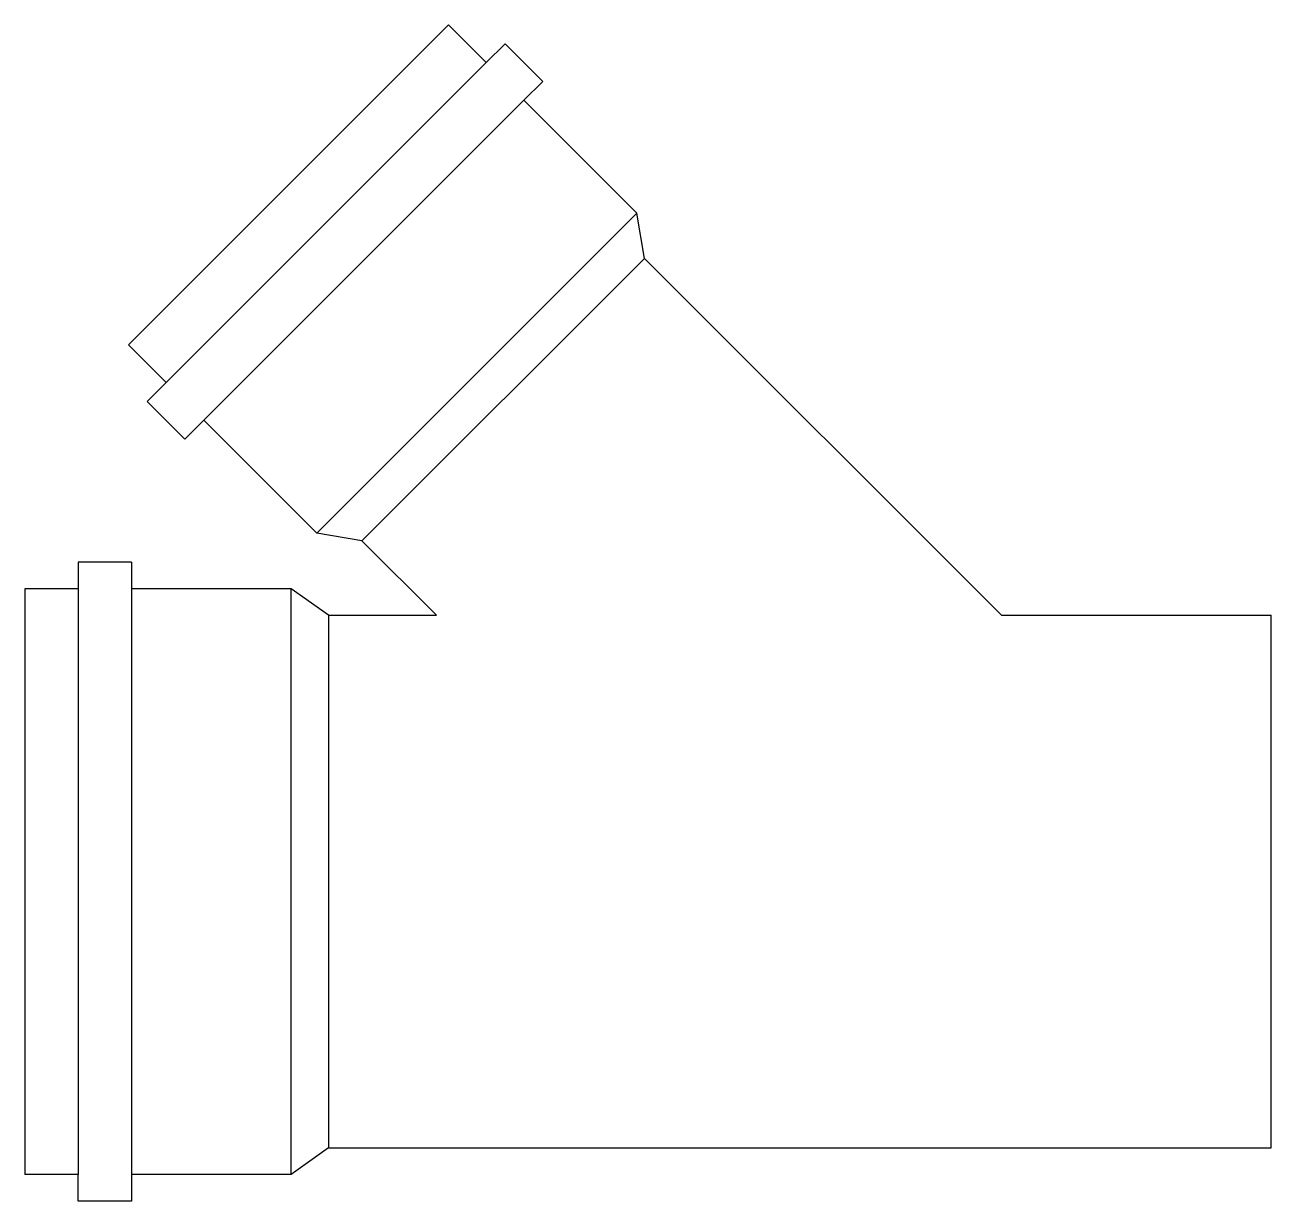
# Model space of a CAD drawing. Header units: millimetres. Extents: x 2736.466 to 2736.7, y 1354.24 to 1354.461.
import ezdxf

# ---------------------------------------------------------------- set-up
doc = ezdxf.new("R2010")
doc.units = ezdxf.units.MM

msp = doc.modelspace()

# ---------------------------------------------------------------- linework, layer by layer
for p, q in [((2736.54571, 1354.46133), (2736.48561, 1354.40122)), ((2736.55278, 1354.45426), (2736.54571, 1354.46133)), ((2736.55632, 1354.45779), (2736.55278, 1354.45426)), ((2736.56339, 1354.45072), (2736.55632, 1354.45779)), ((2736.55278, 1354.45426), (2736.49268, 1354.39415)), ((2736.56339, 1354.45072), (2736.55985, 1354.44718)), ((2736.55985, 1354.44718), (2736.49975, 1354.38708)), ((2736.58106, 1354.42597), (2736.55985, 1354.44718)), ((2736.52096, 1354.36587), (2736.58106, 1354.42597)), ((2736.58248, 1354.41749), (2736.58106, 1354.42597)), ((2736.58248, 1354.41749), (2736.52945, 1354.36445)), ((2736.64951, 1354.35046), (2736.58248, 1354.41749)), ((2736.49268, 1354.39415), (2736.48561, 1354.40122)), ((2736.48914, 1354.39062), (2736.49268, 1354.39415)), ((2736.49621, 1354.38354), (2736.48914, 1354.39062)), ((2736.49975, 1354.38708), (2736.49621, 1354.38354)), ((2736.52096, 1354.36587), (2736.49975, 1354.38708)), ((2736.52945, 1354.36445), (2736.52096, 1354.36587)), ((2736.54344, 1354.35046), (2736.52945, 1354.36445)), ((2736.47618, 1354.36046), (2736.47618, 1354.35546)), ((2736.48618, 1354.36046), (2736.47618, 1354.36046)), ((2736.48618, 1354.36046), (2736.48618, 1354.35546)), ((2736.46618, 1354.35546), (2736.46618, 1354.24546)), ((2736.47618, 1354.35546), (2736.46618, 1354.35546)), ((2736.47618, 1354.35546), (2736.47618, 1354.24546)), ((2736.48618, 1354.35546), (2736.48618, 1354.24546)), ((2736.51618, 1354.35546), (2736.48618, 1354.35546)), ((2736.51618, 1354.24546), (2736.51618, 1354.35546)), ((2736.52318, 1354.35046), (2736.51618, 1354.35546)), ((2736.52318, 1354.35046), (2736.54344, 1354.35046)), ((2736.52318, 1354.35046), (2736.52318, 1354.25046)), ((2736.64951, 1354.35046), (2736.70014, 1354.35046)), ((2736.70014, 1354.25046), (2736.70014, 1354.35046)), ((2736.52318, 1354.25046), (2736.51618, 1354.24546)), ((2736.52318, 1354.25046), (2736.70014, 1354.25046)), ((2736.47618, 1354.24546), (2736.46618, 1354.24546)), ((2736.47618, 1354.24046), (2736.47618, 1354.24546)), ((2736.48618, 1354.24546), (2736.48618, 1354.24046)), ((2736.51618, 1354.24546), (2736.48618, 1354.24546)), ((2736.48618, 1354.24046), (2736.47618, 1354.24046))]:
    msp.add_line(p, q)

doc.saveas('drawing.dxf')
